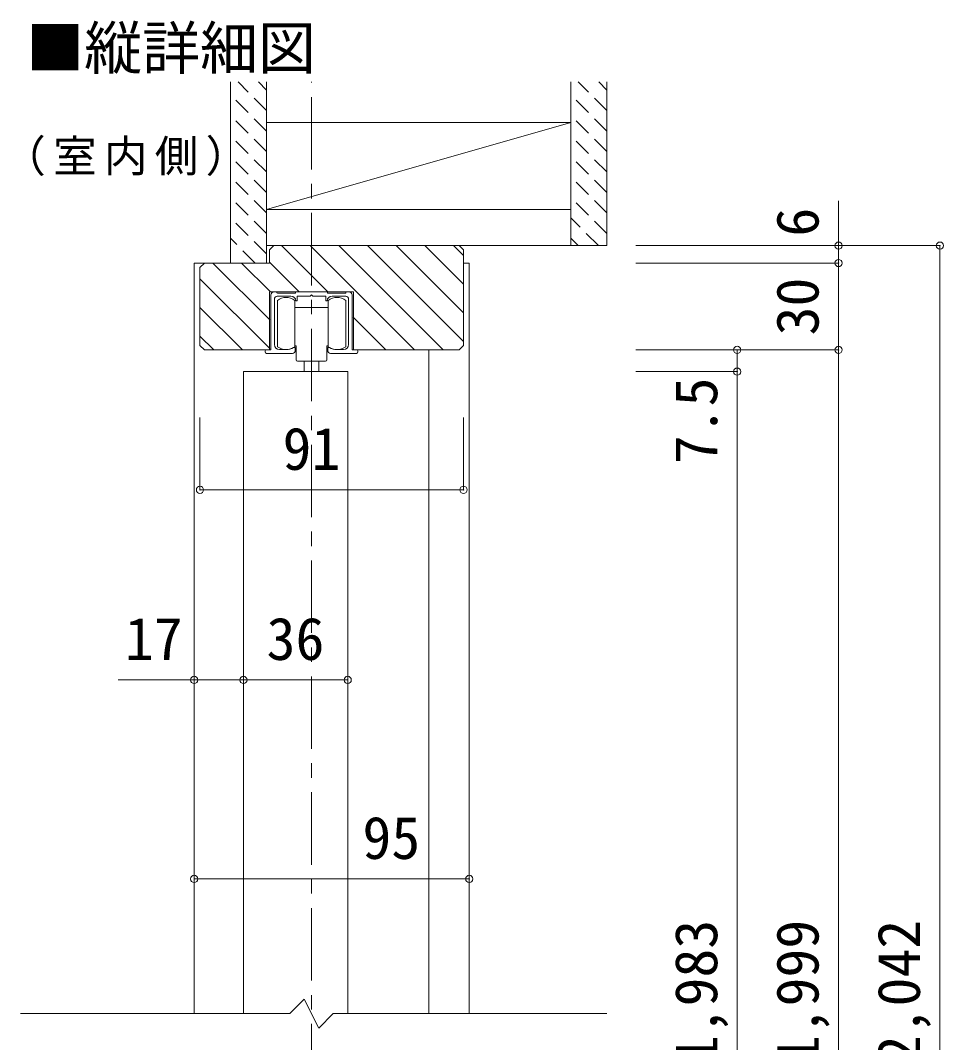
# Model space of a CAD drawing. Units: millimetres on the paper, with parts at other scales. Extents: x -197 to 279, y -138 to 137.
# Drawn here: x -70.2 to -6.4, y -49.1 to 21.5 of the extents above; entities that cross this region are included whole.
import ezdxf
from ezdxf.enums import TextEntityAlignment as Align

# ---------------------------------------------------------------- set-up
doc = ezdxf.new("R2010")
doc.units = ezdxf.units.MM
doc.header["$PDMODE"] = 32
doc.header["$PDSIZE"] = 0.5
doc.linetypes.add('CHAIN1', pattern=[8, 5, -1, 1, -1])
doc.linetypes.add('DASHED1', pattern=[1.8, 1.2, -0.6])
for name, color, linetype, lineweight in [('0-0_補助線', 7, 'Continuous', 9), ('0-1_通り芯', 4, 'Continuous', 9), ('0-3_仕上げ', 2, 'Continuous', 9), ('0-4_枠', 3, 'Continuous', 9), ('0-6_扉', 6, 'Continuous', 9), ('0-A_文字', 7, 'Continuous', 9), ('0-B_寸法', 7, 'Continuous', 9), ('0-C_ハッチ', 4, 'DASHED1', 9)]:
    doc.layers.add(name, color=color, linetype=linetype, lineweight=lineweight)
doc.styles.add('ＭＳ ゴシック', font='')
doc.styles.get('ＭＳ ゴシック').set_extended_font_data('MS Gothic')

# ---------------------------------------------------------------- blocks, each defined once
blk = doc.blocks.new('04')
at = {"layer": '0-0_補助線', "lineweight": 18}
for p, q in [((-2.585, 2.266), (-2.385, 2.266)), ((-2.385, 2.266), (-2.385, 2.246)), ((-1.085, 2.266), (1.115, 2.266)), ((-2.785, 2.066), (-2.785, -1.734)), ((-2.545, 1.766), (-2.545, -1.353)), ((-2.345, 1.966), (-1.405, 1.966)), ((-1.015, 1.646), (-1.039, 1.646)), ((-1.021, 1.646), (-1.015, 1.646)), ((-0.975, 1.966), (-0.085, 1.966)), ((-0.975, 1.686), (-0.975, 1.966)), ((-0.085, 1.966), (0.015, 2.066)), ((1.068, 1.646), (1.045, 1.646)), ((1.605, 1.966), (1.435, 1.966)), ((1.605, 1.966), (2.375, 1.966)), ((2.575, 1.766), (2.575, -1.353)), ((2.815, 2.066), (2.815, -1.734)), ((-3.185, -1.874), (-3.185, -1.794)), ((-2.785, -1.734), (-3.125, -1.734)), ((-1.305, -1.974), (-3.085, -1.974)), ((-2.185, -1.713), (-1.745, -1.713)), ((-1.105, -1.637), (-1.105, -1.774)), ((1.135, -1.637), (1.135, -1.774)), ((3.115, -1.974), (1.335, -1.974)), ((1.775, -1.713), (2.215, -1.713)), ((2.815, -1.734), (3.155, -1.734)), ((3.215, -1.794), (3.215, -1.874)), ((-0.484, -2.513), (-0.484, -2.543)), ((-0.484, -2.543), (-0.484, -3.234)), ((0.516, -2.513), (0.516, -2.543)), ((0.516, -2.543), (0.516, -3.234))]:
    blk.add_line(p, q, dxfattribs=at)
at = {"layer": '0-0_補助線'}
for p, q in [((-2.344, 1.687), (-2.344, 0.837)), ((-1.144, 1.287), (-1.144, 1.687)), ((1.176, 1.687), (1.176, 1.287)), ((2.376, 0.837), (2.376, 1.687)), ((-2.344, 1.047), (-2.344, -0.073)), ((-2.344, 0.647), (-2.344, 0.837)), ((-1.145, 1.19), (-1.045, 1.19)), ((-1.144, 1.287), (-1.144, 0.837)), ((-1.144, 0.837), (-1.144, 0.647)), ((-0.945, 1.19), (-1.045, 1.19)), ((-0.945, 1.19), (-1.045, 1.19)), ((0.015, 1.19), (-0.945, 1.19)), ((0.015, 1.19), (-0.945, 1.19)), ((0.015, 1.19), (0.975, 1.19)), ((0.015, 1.19), (0.975, 1.19)), ((0.975, 1.19), (1.075, 1.19)), ((0.975, 1.19), (1.075, 1.19)), ((1.175, 1.19), (1.075, 1.19)), ((1.176, 0.837), (1.176, 1.287)), ((1.176, 0.647), (1.176, 0.837)), ((2.376, 0.837), (2.376, 0.647)), ((-2.344, -0.473), (-2.344, 0.647)), ((-1.144, 0.647), (-1.144, -0.473)), ((1.176, -0.473), (1.176, 0.647)), ((2.376, 0.647), (2.376, -0.473)), ((-2.344, -0.663), (-2.344, -0.473)), ((-2.344, -0.663), (-2.344, -1.513)), ((-1.144, -0.473), (-1.144, -0.663)), ((-1.144, -1.113), (-1.144, -0.663)), ((1.176, -0.663), (1.176, -0.473)), ((1.176, -0.663), (1.176, -1.113)), ((2.376, -0.473), (2.376, -0.663)), ((2.376, -1.513), (2.376, -0.663)), ((-1.144, -1.513), (-1.144, -1.113)), ((1.176, -1.113), (1.176, -1.513)), ((-1.045, -1.45), (-1.145, -1.45)), ((-1.045, -1.71), (-1.045, -1.45)), ((-1.045, -1.45), (-1.045, -1.71)), ((-1.045, -2.41), (-1.045, -1.71)), ((1.075, -1.45), (1.175, -1.45)), ((1.075, -1.71), (1.075, -1.45)), ((1.075, -1.45), (1.075, -1.71)), ((1.075, -2.41), (1.075, -1.71)), ((-0.945, -2.51), (-0.585, -2.51)), ((-0.585, -2.51), (0.015, -2.51)), ((-0.485, -2.51), (0.015, -2.51)), ((0.515, -2.51), (0.015, -2.51)), ((0.615, -2.51), (0.015, -2.51)), ((0.975, -2.51), (0.615, -2.51))]:
    blk.add_line(p, q, dxfattribs=at)
at = {"layer": '0-0_補助線', "lineweight": 18}
for points in [[(-2.325, 2.186), (-1.085, 2.186), (-1.085, 2.266)], [(1.115, 2.266), (1.115, 2.186), (2.355, 2.186)], [(2.415, 2.246), (2.415, 2.266), (2.615, 2.266)], [(0.015, 2.066), (0.115, 1.966), (1.005, 1.966), (1.005, 1.686)]]:
    blk.add_lwpolyline(points, dxfattribs=at)
for centre, radius, start, end in [((-2.585, 2.066), 0.2, 90, 180), ((-2.325, 2.246), 0.06, 180, 270), ((2.355, 2.246), 0.06, 270, 0), ((2.615, 2.066), 0.2, 0, 90), ((-2.345, 1.766), 0.2, 90, 180), ((-1.405, 1.616), 0.35, 7.76643, 90), ((-1.039, 1.666), 0.02, 187.76643, 270), ((-1.015, 1.686), 0.04, 270, 0), ((1.045, 1.686), 0.04, 180, 270), ((1.068, 1.666), 0.02, 270, 352.23357), ((1.435, 1.616), 0.35, 90, 172.23357), ((2.375, 1.766), 0.2, 0, 90), ((-2.185, -1.353), 0.36, 180, 270), ((2.215, -1.353), 0.36, 270, 0), ((-3.125, -1.794), 0.06, 90, 180), ((-3.085, -1.874), 0.1, 180, 270), ((-1.745, -0.713), 1, 270, 301.23293), ((-1.305, -1.774), 0.2, 270, 0), ((-1.185, -1.637), 0.08, 0, 121.23293), ((1.215, -1.637), 0.08, 58.76707, 180), ((1.335, -1.774), 0.2, 180, 270), ((1.775, -0.713), 1, 238.76707, 270), ((3.115, -1.874), 0.1, 270, 0), ((3.155, -1.794), 0.06, 0, 90)]:
    blk.add_arc(centre, radius, start, end, dxfattribs=at)
at = {"layer": '0-0_補助線'}
for centre, radius, start, end in [((-1.744, 0.887), 1, 53.1301, 126.8699), ((1.776, 0.887), 1, 53.1301, 126.8699), ((-1.744, -0.713), 1, 233.1301, 306.8699), ((1.776, -0.713), 1, 233.1301, 306.8699), ((-0.945, -2.41), 0.1, 180, 270), ((0.975, -2.41), 0.1, 270, 0)]:
    blk.add_arc(centre, radius, start, end, dxfattribs=at)

msp = doc.modelspace()

# ---------------------------------------------------------------- linework, layer by layer
at = {"layer": '0-1_通り芯', "linetype": 'CHAIN1'}
msp.add_line((-50.069, -108.794), (-50.069, 17.25), dxfattribs=at)
at = {"layer": '0-3_仕上げ'}
for p, q in [((-55.669, 4.75), (-55.669, 17.25)), ((-53.169, 4.75), (-53.169, 17.25)), ((-32.169, 5.95), (-32.169, 17.25)), ((-29.669, 5.95), (-29.669, 17.25)), ((-53.169, 14.45), (-32.169, 14.45)), ((-53.169, 8.45), (-32.169, 8.45)), ((-53.169, 5.95), (-29.669, 5.95))]:
    msp.add_line(p, q, dxfattribs=at)
at = {"layer": '0-3_仕上げ', "color": 7}
msp.add_line((-32.169, 14.45), (-53.169, 8.45), dxfattribs=at)
at = {"layer": '0-4_枠'}
for p, q in [((-52.669, 5.95), (-52.969, 5.65)), ((-57.469, 4.75), (-57.769, 4.45)), ((-52.969, 2.75), (-47.169, 2.75)), ((-47.169, 2.75), (-47.169, -1.25)), ((-47.169, -1.25), (-39.869, -1.25)), ((-39.869, -1.25), (-39.569, -0.95))]:
    msp.add_line(p, q, dxfattribs=at)
at = {"layer": '0-4_枠', "color": 4}
for p, q in [((-58.169, -47.077), (-58.169, 4.75)), ((-57.469, 4.75), (-58.169, 4.75)), ((-39.569, 4.75), (-39.169, 4.75)), ((-39.169, -47.077), (-39.169, 4.75)), ((-41.969, -47.077), (-41.969, -1.25))]:
    msp.add_line(p, q, dxfattribs=at)
at = {"layer": '0-4_枠'}
for points in [[(-52.969, 5.65), (-52.969, 4.75), (-57.469, 4.75)], [(-39.569, -0.95), (-39.569, 5.65), (-39.869, 5.95), (-52.669, 5.95)], [(-57.769, 4.45), (-57.769, -0.95), (-57.469, -1.25)], [(-57.469, -1.25), (-52.969, -1.25), (-52.969, 2.75)]]:
    msp.add_lwpolyline(points, dxfattribs=at)
at = {"layer": '0-6_扉'}
for p, q in [((-54.769, -2.75), (-47.569, -2.75)), ((-54.769, -47.077), (-54.769, -2.75)), ((-47.569, -47.077), (-47.569, -2.75))]:
    msp.add_line(p, q, dxfattribs=at)
at = {"layer": '0-6_扉', "color": 2}
for p, q in [((-51.569, -47.077), (-70.169, -47.077)), ((-29.669, -47.077), (-48.569, -47.077))]:
    msp.add_line(p, q, dxfattribs=at)
msp.add_lwpolyline([(-48.569, -47.077), (-49.569, -48.077), (-50.569, -46.077), (-51.569, -47.077)], dxfattribs=at)
at = {"layer": '0-B_寸法', "color": 4}
for p, q in [((-13.669, 9.038), (-13.669, 4.75)), ((-6.669, -105), (-6.669, 5.95)), ((-13.669, 4.75), (-27.669, 4.75)), ((-13.669, 4.75), (-13.669, -1.25)), ((-20.669, -1.25), (-27.669, -1.25)), ((-20.669, -1.25), (-20.669, -2.75)), ((-13.669, -1.25), (-20.669, -1.25)), ((-13.669, -1.25), (-13.669, -103.6)), ((-20.669, -2.75), (-27.669, -2.75)), ((-20.669, -2.75), (-20.669, -101.9)), ((-57.769, -10.913), (-57.769, -5.913)), ((-39.569, -10.913), (-39.569, -5.913)), ((-57.769, -10.913), (-39.569, -10.913)), ((-63.43, -24.038), (-54.769, -24.038)), ((-54.769, -24.038), (-47.569, -24.038)), ((-58.169, -37.78), (-39.169, -37.78))]:
    msp.add_line(p, q, dxfattribs=at)
msp.add_lwpolyline([(-6.669, 5.95), (-13.669, 5.95), (-27.669, 5.95)], dxfattribs=at)
at = {"layer": '0-B_寸法'}
for p in [(-13.669, 5.95), (-6.669, 5.95), (-13.669, 4.75), (-20.669, -1.25), (-13.669, -1.25), (-20.669, -2.75), (-57.769, -10.913), (-39.569, -10.913), (-58.169, -24.038), (-54.769, -24.038), (-47.569, -24.038), (-58.169, -37.78), (-39.169, -37.78)]:
    msp.add_point(p, dxfattribs=at)
at = {"layer": '0-C_ハッチ'}
for p, q in [((-53.169, 15.277), (-55.143, 17.25)), ((-53.169, 16.691), (-53.729, 17.25)), ((-29.669, 15.277), (-31.643, 17.25)), ((-29.669, 16.691), (-30.229, 17.25)), ((-53.169, 13.862), (-55.669, 16.362)), ((-29.669, 13.862), (-32.169, 16.362)), ((-53.169, 12.448), (-55.669, 14.948)), ((-29.669, 12.448), (-32.169, 14.948)), ((-53.169, 11.034), (-55.669, 13.534)), ((-29.669, 11.034), (-32.169, 13.534)), ((-53.169, 9.62), (-55.669, 12.12)), ((-29.669, 9.62), (-32.169, 12.12)), ((-53.169, 8.206), (-55.669, 10.706)), ((-29.669, 8.206), (-32.169, 10.706)), ((-53.169, 6.791), (-55.669, 9.291)), ((-29.669, 6.791), (-32.169, 9.291)), ((-53.169, 5.377), (-55.669, 7.877)), ((-30.242, 5.95), (-32.169, 7.877)), ((-53.957, 4.75), (-55.669, 6.463)), ((-31.657, 5.95), (-32.169, 6.463))]:
    msp.add_line(p, q, dxfattribs=at)
at = {"layer": '0-C_ハッチ', "linetype": 'Continuous'}
for p, q in [((-48.933, 2.75), (-52.133, 5.95)), ((-42.954, -1.25), (-50.154, 5.95)), ((-40.974, -1.25), (-48.174, 5.95)), ((-39.569, -0.674), (-46.194, 5.95)), ((-39.569, 1.306), (-44.214, 5.95)), ((-39.569, 3.285), (-42.234, 5.95)), ((-39.569, 5.265), (-40.254, 5.95)), ((-52.949, 0.826), (-56.873, 4.75)), ((-52.893, 2.75), (-54.893, 4.75)), ((-50.913, 2.75), (-52.969, 4.806)), ((-52.949, -1.154), (-57.769, 3.666)), ((-54.833, -1.25), (-57.769, 1.686)), ((-44.933, -1.25), (-47.189, 1.006)), ((-56.813, -1.25), (-57.769, -0.293))]:
    msp.add_line(p, q, dxfattribs=at)

# ---------------------------------------------------------------- block references
at = {"layer": '0-0_補助線'}
msp.add_blockref('04', (-50.084, 0.484), dxfattribs=at)

# ---------------------------------------------------------------- texts
at = {"layer": '0-A_文字', "style": 'ＭＳ ゴシック'}
msp.add_text('■縦詳細図', height=2.933, dxfattribs=at).set_placement((-69.769, 17.25), align=Align.BOTTOM_LEFT)
at = {"layer": '0-A_文字', "insert": (-71.419, 10.75), "char_height": 2.199, "attachment_point": 7, "style": 'ＭＳ ゴシック'}
msp.add_mtext('\\T1.17;（室内側）', dxfattribs=at)
at = {"layer": '0-B_寸法', "style": 'ＭＳ ゴシック'}
for s, p in [('6', (-14.169, 6.571)), ('30', (-14.169, -0.25)), ('7.5', (-21.169, -9.144)), ('ＤＨ＝1,983', (-21.169, -62.577)), ('枠内＝1,999', (-14.169, -62.577)), ('枠外＝2,042', (-7.169, -62.577))]:
    msp.add_text(s, height=2.933, rotation=90, dxfattribs=at).set_placement(p, align=Align.BOTTOM_LEFT)
for s, p in [('91', (-52.069, -10.413)), ('36', (-53.169, -23.538)), ('17', (-62.958, -23.538)), ('95', (-46.552, -37.28))]:
    msp.add_text(s, height=2.933, dxfattribs=at).set_placement(p, align=Align.BOTTOM_LEFT)

doc.saveas('drawing.dxf')
